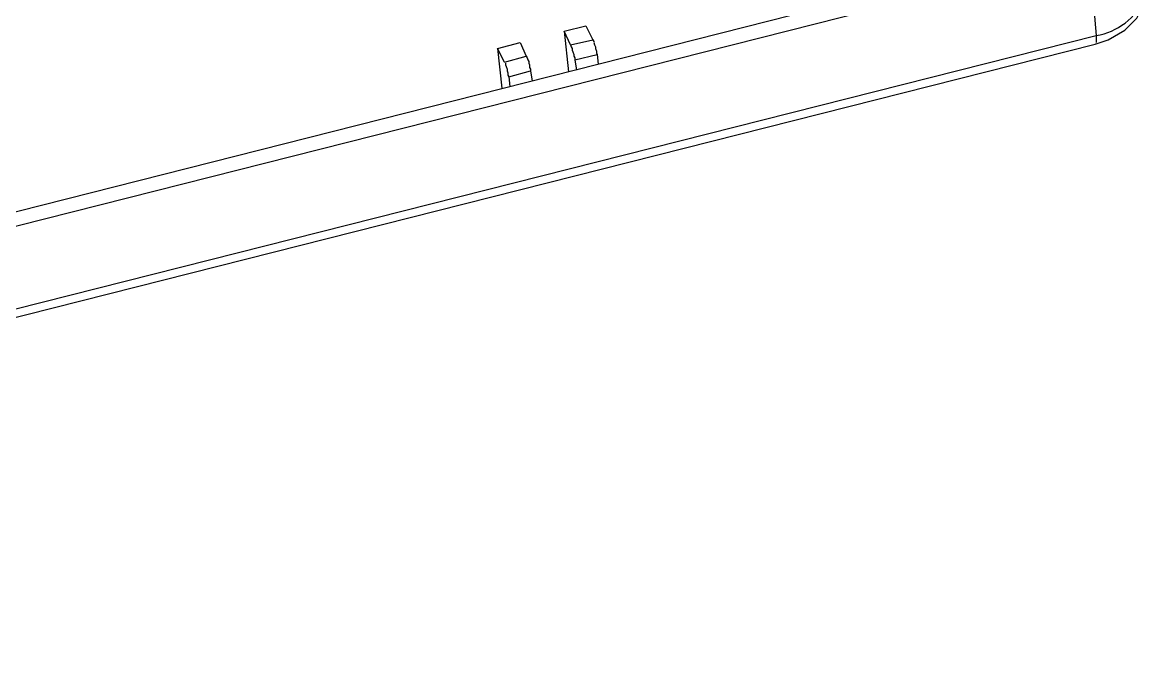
# Model space of a CAD drawing. Header units: millimetres. Extents: x 67 to 592, y -195 to 280.
# Drawn here: x 233.81 to 270.39, y -148.67 to -127.85 of the extents above; entities that cross this region are included whole.
import ezdxf

# ---------------------------------------------------------------- set-up
doc = ezdxf.new("R2010")
doc.units = ezdxf.units.MM
doc.layers.add('PDF_图层 1', color=7, linetype='Continuous', true_color=0x231f20)

msp = doc.modelspace()

# ---------------------------------------------------------------- linework, layer by layer
at = {"layer": 'PDF_图层 1', "color": 7, "lineweight": -3}
for points in [[(268.36, -125.196), (188.696, -145.401)], [(188.894, -145.796), (268.558, -125.619), (268.783, -128.272)], [(189.26, -148.674), (268.755, -128.554), (269.178, -128.413), (269.715, -128.102), (270.11, -127.707), (270.335, -127.256), (270.392, -126.804), (270.392, -126.748)], [(251.457, -128.131), (252.162, -127.961), (252.388, -128.413)], [(189.289, -148.392), (268.783, -128.272), (268.783, -128.356)], [(251.654, -128.582), (251.457, -128.131), (251.598, -129.457)], [(251.654, -128.582), (252.388, -128.413), (252.416, -128.469)], [(268.783, -128.356), (268.783, -128.441)], [(249.283, -128.695), (250.018, -128.498), (250.215, -128.949)], [(249.509, -129.147), (249.284, -128.695), (249.425, -129.993)], [(251.654, -128.582), (251.683, -128.639)], [(251.683, -128.639), (251.711, -128.695)], [(251.711, -128.695), (251.711, -128.752)], [(251.711, -128.752), (251.739, -128.808)], [(252.416, -128.498), (252.444, -128.582), (252.473, -128.639), (252.473, -128.695), (252.501, -128.78), (252.501, -128.836), (252.529, -128.893)], [(268.783, -128.441), (268.783, -128.498)], [(249.51, -129.147), (250.215, -128.949), (250.243, -129.006), (250.272, -129.062), (250.3, -129.118), (250.3, -129.175), (250.328, -129.231), (250.328, -129.316), (250.356, -129.372), (250.356, -129.429)], [(251.739, -128.808), (251.767, -128.893)], [(251.767, -128.893), (251.767, -128.949)], [(251.767, -128.949), (251.795, -129.006)], [(251.795, -129.062), (252.529, -128.893), (252.557, -129.203)], [(251.795, -129.006), (251.795, -129.062)], [(251.795, -129.062), (251.852, -129.401)], [(249.538, -129.175), (249.538, -129.231)], [(249.538, -129.231), (249.566, -129.288)], [(249.566, -129.288), (249.594, -129.372)], [(249.594, -129.372), (249.594, -129.429)], [(249.594, -129.429), (249.622, -129.485)], [(249.622, -129.485), (249.622, -129.57)], [(249.651, -129.626), (250.356, -129.429), (250.413, -129.767)], [(249.622, -129.57), (249.651, -129.626)], [(249.651, -129.626), (249.679, -129.937)]]:
    msp.add_lwpolyline(points, dxfattribs=at)
msp.add_lwpolyline([(268.784, -128.272, 0.255491), (270.364, -127.058), (270.364, -127.002)], format="xyb", dxfattribs=at)
at = {"layer": 'PDF_图层 1', "color": 7, "lineweight": -3, "transparency": 33554559}
for points in [[(252.416, -128.469), (252.416, -128.498), (252.444, -128.469), (252.444, -128.498)], [(268.755, -128.526), (268.755, -128.554), (268.783, -128.526), (268.783, -128.554)], [(268.755, -128.526), (268.755, -128.554), (268.783, -128.526), (268.783, -128.554)], [(268.755, -128.526), (268.755, -128.554), (268.783, -128.526), (268.783, -128.554)], [(249.538, -129.175), (249.538, -129.203), (249.566, -129.175), (249.566, -129.203)]]:
    msp.add_solid(points, dxfattribs=at)

doc.saveas('drawing.dxf')
